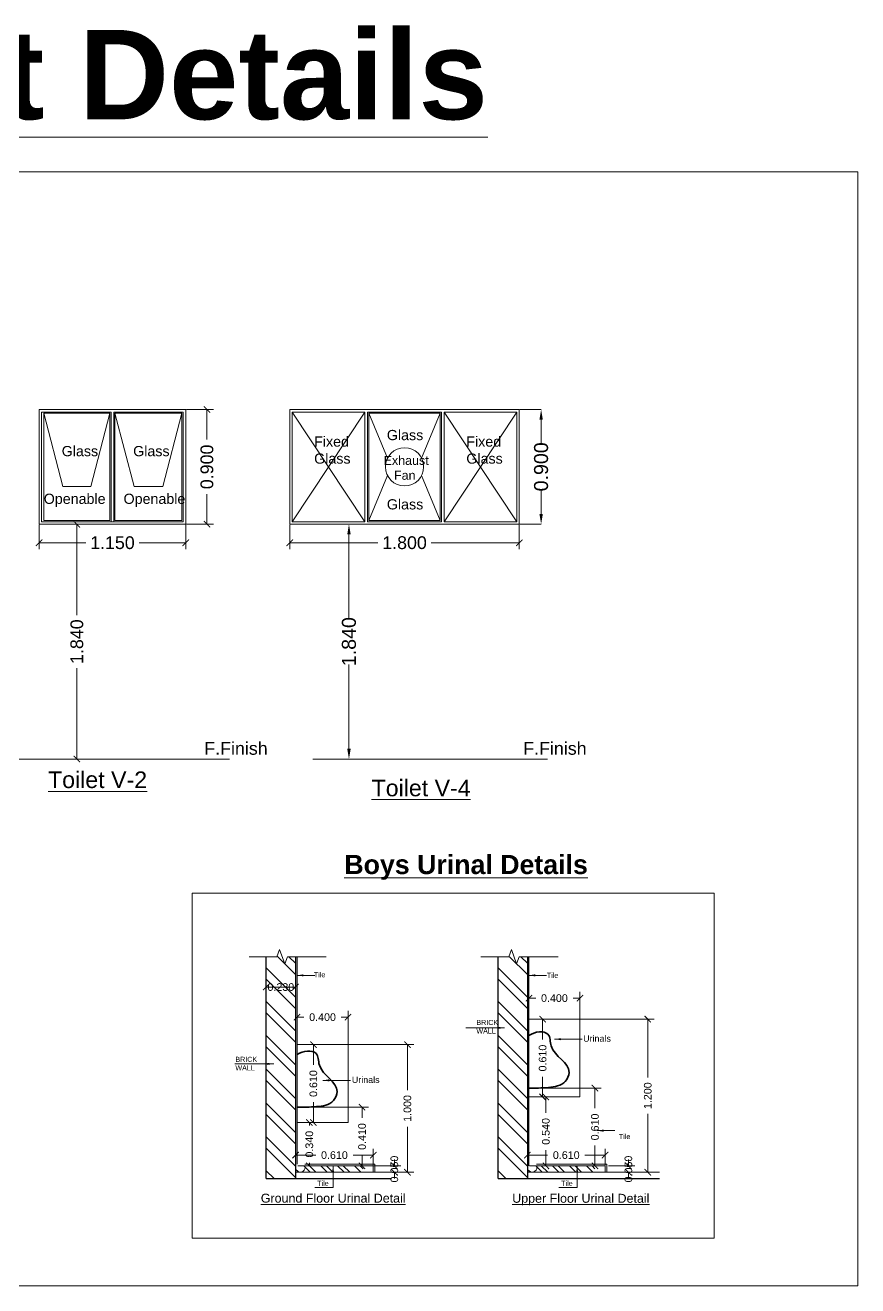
# Model space of a CAD drawing. Header units: millimetres. Extents: x 2733 to 5909, y 1038 to 2089.
# Drawn here: x 2827.24 to 2833.77, y 1073.29 to 1083.17 of the extents above; entities that cross this region are included whole.
import ezdxf

# ---------------------------------------------------------------- set-up
doc = ezdxf.new("R2010")
doc.units = ezdxf.units.MM
doc.header["$PDMODE"] = 35
doc.linetypes.add('CENTER', pattern=[2, 1.25, -0.25, 0.25, -0.25])
doc.linetypes.add('DASHED2', pattern=[0.375, 0.25, -0.125])
doc.layers.get('0').update_dxf_attribs({"lineweight": 20})
doc.layers.get('Defpoints').update_dxf_attribs({"lineweight": 15})
for name, color, linetype, lineweight in [('Bore well', 160, 'Continuous', 35), ('Column Hatch', 253, 'Continuous', 13), ('DIM', 6, 'Continuous', 18), ('dim.1', 6, 'Continuous', 18), ('E1', 7, 'Continuous', 20), ('Fixture', 44, 'Continuous', 13), ('FLOOR FINISH', 10, 'Continuous', 15), ('GRID', 134, 'CENTER', 18), ('Hatch', 43, 'Continuous', 13), ('Plaster', 141, 'Continuous', 5), ('slab', 150, 'Continuous', 30), ('TEXT', 7, 'Continuous', 15), ('Text.', 7, 'Continuous', 15), ('Ventilator', 200, 'Continuous', 18), ('Wall', 7, 'Continuous', 30)]:
    doc.layers.add(name, color=color, linetype=linetype, lineweight=lineweight)
doc.styles.add('DIM', font='arial.ttf', dxfattribs={"height": 0.5})
doc.styles.add('L120', font='arial.ttf', dxfattribs={"height": 0.6})
doc.styles.add('SCALE 1000', font='simplex.shx', dxfattribs={"height": 2})
doc.styles.add('Tabrej', font='arial.ttf')
doc.dimstyles.new('DIM', dxfattribs={"dimtxt": 0.5, "dimasz": 0.5, "dimexe": 0.02, "dimexo": 0, "dimgap": 0.1, "dimtad": 0, "dimdec": 3, "dimzin": 0, "dimdsep": 46, "dimtxsty": 'DIM', "dimcen": 0, "dimclrd": 251, "dimclre": 256, "dimclrt": 7, "dimadec": 0, "dimazin": 0, "dimtfac": 1, "dimtdec": 3, "dimtofl": 0, "dimtmove": 0, "dimatfit": 3, "dimfxl": 0, "dimtolj": 1, "dimtzin": 0, "dimlwd": -1, "dimlwe": -1, "dimarcsym": 0})
doc.dimstyles.new('DIMEN', dxfattribs={"dimtxt": 0.3, "dimasz": 0.25, "dimexe": 0.18, "dimexo": 0.0625, "dimgap": 0.09, "dimtad": 0, "dimdec": 3, "dimzin": 0, "dimdsep": 46, "dimtxsty": 'Tabrej', "dimcen": 0, "dimclrd": 256, "dimclre": 256, "dimclrt": 7, "dimadec": 0, "dimazin": 0, "dimtfac": 1, "dimtdec": 3, "dimtofl": 0, "dimtmove": 0, "dimatfit": 1, "dimfxl": 0, "dimtolj": 1, "dimtzin": 0, "dimlwd": -1, "dimlwe": -1, "dimarcsym": 0})
doc.dimstyles.new('Tabrej', dxfattribs={"dimtxt": 4, "dimasz": 0.45, "dimexe": 0.18, "dimexo": 0.0625, "dimgap": 0.09, "dimtad": 0, "dimdec": 3, "dimzin": 0, "dimdsep": 46, "dimtxsty": 'Tabrej', "dimcen": 0, "dimclrd": 256, "dimclre": 256, "dimclrt": 7, "dimaunit": 1, "dimadec": 3, "dimazin": 0, "dimtfac": 1, "dimtdec": 3, "dimtofl": 0, "dimtmove": 0, "dimatfit": 3, "dimfxl": 0, "dimtolj": 1, "dimtzin": 0, "dimlwd": -1, "dimlwe": -1, "dimarcsym": 0})

# ---------------------------------------------------------------- blocks, each defined once
blk = doc.blocks.new('_ArchTick')
at = {"color": 0, "const_width": 0.15}
blk.add_lwpolyline([(-0.5, -0.5), (0.5, 0.5)], dxfattribs=at)
blk = doc.blocks.new('*D259')
at = {"layer": 'Defpoints', "color": 0, "lineweight": 15, "transparency": 16777216}
for p in [(2829.3744, 1074.6918), (2829.3744, 1074.2318), (2829.8843, 1074.2318)]:
    blk.add_point(p, dxfattribs=at)
at = {"layer": 'DIM', "transparency": 16777216}
for p, q in [((2829.3794, 1074.6918), (2829.9343, 1074.6918)), ((2829.8843, 1074.6918), (2829.8843, 1074.6079)), ((2829.8843, 1074.2318), (2829.8843, 1074.3156)), ((2829.3794, 1074.2318), (2829.9343, 1074.2318))]:
    blk.add_line(p, q, dxfattribs=at)
at = {"layer": 'DIM', "transparency": 16777216, "xscale": 0.05, "yscale": 0.05, "zscale": 0.05}
for p, rotation in [((2829.8843, 1074.6918), 90), ((2829.8843, 1074.2318), 270)]:
    blk.add_blockref('_ArchTick', p, dxfattribs=dict(at, rotation=rotation))
at = {"layer": 'DIM', "color": 7, "transparency": 16777216, "insert": (2829.8843, 1074.4618), "char_height": 0.1, "attachment_point": 5, "rotation": 90, "style": 'Tabrej'}
blk.add_mtext('\\A1;{\\H0.6x;0.410}', dxfattribs=at)
blk = doc.blocks.new('*D260')
at = {"layer": 'Defpoints', "color": 0, "lineweight": 15, "transparency": 16777216}
for p in [(2829.3624, 1074.3158), (2829.3624, 1074.2318), (2829.9721, 1074.2318)]:
    blk.add_point(p, dxfattribs=at)
at = {"layer": 'DIM', "transparency": 16777216}
for p, q in [((2829.3624, 1074.2368), (2829.3624, 1074.3658)), ((2829.3624, 1074.3158), (2829.5211, 1074.3158)), ((2829.9721, 1074.3158), (2829.8134, 1074.3158)), ((2829.9721, 1074.2368), (2829.9721, 1074.3658))]:
    blk.add_line(p, q, dxfattribs=at)
at = {"layer": 'DIM', "transparency": 16777216, "xscale": 0.05, "yscale": 0.05, "zscale": 0.05, "rotation": 180}
blk.add_blockref('_ArchTick', (2829.3624, 1074.3158), dxfattribs=at)
at = {"layer": 'DIM', "transparency": 16777216, "xscale": 0.05, "yscale": 0.05, "zscale": 0.05}
blk.add_blockref('_ArchTick', (2829.9721, 1074.3158), dxfattribs=at)
at = {"layer": 'DIM', "color": 7, "transparency": 16777216, "insert": (2829.6673, 1074.3158), "char_height": 0.06, "attachment_point": 5, "style": 'Tabrej'}
blk.add_mtext('\\A1;0.610', dxfattribs=at)
blk = doc.blocks.new('*D261')
at = {"layer": 'Defpoints', "color": 0, "lineweight": 15, "transparency": 16777216}
for p in [(2829.6744, 1075.1818), (2829.5025, 1074.5718), (2829.6744, 1074.5718)]:
    blk.add_point(p, dxfattribs=at)
at = {"layer": 'DIM', "transparency": 16777216}
for p, q in [((2829.6694, 1075.1818), (2829.4525, 1075.1818)), ((2829.5025, 1075.1818), (2829.5025, 1075.0229)), ((2829.5025, 1074.5718), (2829.5025, 1074.7306)), ((2829.6694, 1074.5718), (2829.4525, 1074.5718))]:
    blk.add_line(p, q, dxfattribs=at)
at = {"layer": 'DIM', "transparency": 16777216, "xscale": 0.05, "yscale": 0.05, "zscale": 0.05}
for p, rotation in [((2829.5025, 1075.1818), 90), ((2829.5025, 1074.5718), 270)]:
    blk.add_blockref('_ArchTick', p, dxfattribs=dict(at, rotation=rotation))
at = {"layer": 'DIM', "color": 7, "transparency": 16777216, "insert": (2829.5025, 1074.8768), "char_height": 0.06, "attachment_point": 5, "rotation": 90, "style": 'Tabrej'}
blk.add_mtext('\\A1;0.610', dxfattribs=at)
blk = doc.blocks.new('*D262')
at = {"layer": 'Defpoints', "color": 0, "lineweight": 15, "transparency": 16777216}
for p in [(2829.3744, 1075.397), (2829.3744, 1075.1818), (2829.7744, 1075.1426)]:
    blk.add_point(p, dxfattribs=at)
at = {"layer": 'DIM', "transparency": 16777216}
for p, q in [((2829.3744, 1075.1868), (2829.3744, 1075.447)), ((2829.3744, 1075.397), (2829.4283, 1075.397)), ((2829.7744, 1075.397), (2829.7205, 1075.397)), ((2829.7744, 1075.1476), (2829.7744, 1075.447))]:
    blk.add_line(p, q, dxfattribs=at)
at = {"layer": 'DIM', "transparency": 16777216, "xscale": 0.05, "yscale": 0.05, "zscale": 0.05, "rotation": 180}
blk.add_blockref('_ArchTick', (2829.3744, 1075.397), dxfattribs=at)
at = {"layer": 'DIM', "transparency": 16777216, "xscale": 0.05, "yscale": 0.05, "zscale": 0.05}
blk.add_blockref('_ArchTick', (2829.7744, 1075.397), dxfattribs=at)
at = {"layer": 'DIM', "color": 7, "transparency": 16777216, "insert": (2829.5744, 1075.397), "char_height": 0.06, "attachment_point": 5, "style": 'Tabrej'}
blk.add_mtext('\\A1;0.400', dxfattribs=at)
blk = doc.blocks.new('*D263')
at = {"layer": 'Defpoints', "color": 0, "lineweight": 15, "transparency": 16777216}
for p in [(2829.5025, 1074.5718), (2829.4709, 1074.2318), (2829.5025, 1074.2318)]:
    blk.add_point(p, dxfattribs=at)
at = {"layer": 'DIM', "transparency": 16777216}
for p, q in [((2829.4975, 1074.5718), (2829.4209, 1074.5718)), ((2829.4709, 1074.5718), (2829.4709, 1074.5479)), ((2829.4975, 1074.2318), (2829.4209, 1074.2318)), ((2829.4709, 1074.2318), (2829.4709, 1074.2556))]:
    blk.add_line(p, q, dxfattribs=at)
at = {"layer": 'DIM', "transparency": 16777216, "xscale": 0.05, "yscale": 0.05, "zscale": 0.05}
for p, rotation in [((2829.4709, 1074.5718), 90), ((2829.4709, 1074.2318), 270)]:
    blk.add_blockref('_ArchTick', p, dxfattribs=dict(at, rotation=rotation))
at = {"layer": 'DIM', "color": 7, "transparency": 16777216, "insert": (2829.4709, 1074.4018), "char_height": 0.06, "attachment_point": 5, "rotation": 90, "style": 'Tabrej'}
blk.add_mtext('\\A1;0.340', dxfattribs=at)
blk = doc.blocks.new('*D264')
at = {"layer": 'Defpoints', "color": 0, "lineweight": 15, "transparency": 16777216}
for p in [(2829.7744, 1075.1818), (2829.7744, 1074.1818), (2830.24, 1074.1818)]:
    blk.add_point(p, dxfattribs=at)
at = {"layer": 'DIM', "transparency": 16777216}
for p, q in [((2829.7794, 1075.1818), (2830.29, 1075.1818)), ((2830.24, 1075.1818), (2830.24, 1074.8251)), ((2830.24, 1074.1818), (2830.24, 1074.5385)), ((2829.7794, 1074.1818), (2830.29, 1074.1818))]:
    blk.add_line(p, q, dxfattribs=at)
at = {"layer": 'DIM', "transparency": 16777216, "xscale": 0.05, "yscale": 0.05, "zscale": 0.05}
for p, rotation in [((2830.24, 1075.1818), 90), ((2830.24, 1074.1818), 270)]:
    blk.add_blockref('_ArchTick', p, dxfattribs=dict(at, rotation=rotation))
at = {"layer": 'DIM', "color": 7, "transparency": 16777216, "insert": (2830.24, 1074.6818), "char_height": 0.1, "attachment_point": 5, "rotation": 90, "style": 'Tabrej'}
blk.add_mtext('\\A1;{\\H0.6x;1.000}', dxfattribs=at)
blk = doc.blocks.new('*D265')
at = {"layer": 'Defpoints', "color": 0, "lineweight": 15, "transparency": 16777216}
for p in [(2829.9721, 1074.2318), (2830.1375, 1074.2318), (2829.9721, 1074.1818)]:
    blk.add_point(p, dxfattribs=at)
at = {"layer": 'DIM', "transparency": 16777216}
for p, q in [((2829.9771, 1074.2318), (2830.1875, 1074.2318)), ((2830.1375, 1074.2318), (2830.1375, 1074.2818)), ((2829.9771, 1074.1818), (2830.1875, 1074.1818)), ((2830.1375, 1074.1818), (2830.1375, 1074.1318))]:
    blk.add_line(p, q, dxfattribs=at)
at = {"layer": 'DIM', "transparency": 16777216, "xscale": 0.05, "yscale": 0.05, "zscale": 0.05}
for p, rotation in [((2830.1375, 1074.2318), 270), ((2830.1375, 1074.1818), 90)]:
    blk.add_blockref('_ArchTick', p, dxfattribs=dict(at, rotation=rotation))
at = {"layer": 'DIM', "color": 7, "transparency": 16777216, "insert": (2830.1375, 1074.2068), "char_height": 0.06, "attachment_point": 5, "rotation": 90, "style": 'Tabrej'}
blk.add_mtext('\\A1;0.050', dxfattribs=at)
blk = doc.blocks.new('*D266')
at = {"layer": 'Defpoints', "color": 0, "lineweight": 15, "transparency": 16777216}
for p in [(2829.1324, 1075.633), (2829.1324, 1075.633), (2829.3624, 1075.633)]:
    blk.add_point(p, dxfattribs=at)
at = {"layer": 'DIM', "transparency": 16777216}
for p, q in [((2829.1324, 1075.638), (2829.1324, 1075.683)), ((2829.3624, 1075.633), (2829.1324, 1075.633)), ((2829.3624, 1075.628), (2829.3624, 1075.583))]:
    blk.add_line(p, q, dxfattribs=at)
at = {"layer": 'DIM', "transparency": 16777216, "xscale": 0.05, "yscale": 0.05, "zscale": 0.05, "rotation": 180}
blk.add_blockref('_ArchTick', (2829.1324, 1075.633), dxfattribs=at)
at = {"layer": 'DIM', "transparency": 16777216, "xscale": 0.05, "yscale": 0.05, "zscale": 0.05}
blk.add_blockref('_ArchTick', (2829.3624, 1075.633), dxfattribs=at)
at = {"layer": 'DIM', "color": 7, "transparency": 16777216, "insert": (2829.2474, 1075.633), "char_height": 0.06, "attachment_point": 5, "style": 'Tabrej'}
blk.add_mtext('\\A1;0.230', dxfattribs=at)
blk = doc.blocks.new('*D267')
at = {"layer": 'Defpoints', "color": 0, "lineweight": 15, "transparency": 16777216}
for p in [(2831.1925, 1074.8418), (2831.1925, 1074.2318), (2831.7105, 1074.2318)]:
    blk.add_point(p, dxfattribs=at)
at = {"layer": 'DIM', "transparency": 16777216}
for p, q in [((2831.1975, 1074.8418), (2831.7605, 1074.8418)), ((2831.7105, 1074.8418), (2831.7105, 1074.6829)), ((2831.7105, 1074.2318), (2831.7105, 1074.3906)), ((2831.1975, 1074.2318), (2831.7605, 1074.2318))]:
    blk.add_line(p, q, dxfattribs=at)
at = {"layer": 'DIM', "transparency": 16777216, "xscale": 0.05, "yscale": 0.05, "zscale": 0.05}
for p, rotation in [((2831.7105, 1074.8418), 90), ((2831.7105, 1074.2318), 270)]:
    blk.add_blockref('_ArchTick', p, dxfattribs=dict(at, rotation=rotation))
at = {"layer": 'DIM', "color": 7, "transparency": 16777216, "insert": (2831.7105, 1074.5368), "char_height": 0.06, "attachment_point": 5, "rotation": 90, "style": 'Tabrej'}
blk.add_mtext('\\A1;0.610', dxfattribs=at)
blk = doc.blocks.new('*D268')
at = {"layer": 'Defpoints', "color": 0, "lineweight": 15, "transparency": 16777216}
for p in [(2831.4925, 1075.3818), (2831.7925, 1074.1818), (2832.1249, 1074.1818)]:
    blk.add_point(p, dxfattribs=at)
at = {"layer": 'DIM', "transparency": 16777216}
for p, q in [((2831.4975, 1075.3818), (2832.1749, 1075.3818)), ((2832.1249, 1075.3818), (2832.1249, 1074.9251)), ((2832.1249, 1074.1818), (2832.1249, 1074.6385)), ((2831.7975, 1074.1818), (2832.1749, 1074.1818))]:
    blk.add_line(p, q, dxfattribs=at)
at = {"layer": 'DIM', "transparency": 16777216, "xscale": 0.05, "yscale": 0.05, "zscale": 0.05}
for p, rotation in [((2832.1249, 1075.3818), 90), ((2832.1249, 1074.1818), 270)]:
    blk.add_blockref('_ArchTick', p, dxfattribs=dict(at, rotation=rotation))
at = {"layer": 'DIM', "color": 7, "transparency": 16777216, "insert": (2832.1249, 1074.7818), "char_height": 0.06, "attachment_point": 5, "rotation": 90, "style": 'Tabrej'}
blk.add_mtext('\\A1;1.200', dxfattribs=at)
blk = doc.blocks.new('*D269')
at = {"layer": 'Defpoints', "color": 0, "lineweight": 15, "transparency": 16777216}
for p in [(2831.1805, 1074.3158), (2831.1805, 1074.2318), (2831.7905, 1074.2318)]:
    blk.add_point(p, dxfattribs=at)
at = {"layer": 'DIM', "transparency": 16777216}
for p, q in [((2831.1805, 1074.2368), (2831.1805, 1074.3658)), ((2831.1805, 1074.3158), (2831.3394, 1074.3158)), ((2831.7905, 1074.3158), (2831.6316, 1074.3158)), ((2831.7905, 1074.2368), (2831.7905, 1074.3658))]:
    blk.add_line(p, q, dxfattribs=at)
at = {"layer": 'DIM', "transparency": 16777216, "xscale": 0.05, "yscale": 0.05, "zscale": 0.05, "rotation": 180}
blk.add_blockref('_ArchTick', (2831.1805, 1074.3158), dxfattribs=at)
at = {"layer": 'DIM', "transparency": 16777216, "xscale": 0.05, "yscale": 0.05, "zscale": 0.05}
blk.add_blockref('_ArchTick', (2831.7905, 1074.3158), dxfattribs=at)
at = {"layer": 'DIM', "color": 7, "transparency": 16777216, "insert": (2831.4855, 1074.3158), "char_height": 0.06, "attachment_point": 5, "style": 'Tabrej'}
blk.add_mtext('\\A1;0.610', dxfattribs=at)
blk = doc.blocks.new('*D270')
at = {"layer": 'Defpoints', "color": 0, "lineweight": 15, "transparency": 16777216}
for p in [(2831.3256, 1074.7718), (2831.3142, 1074.2318), (2831.3256, 1074.2318)]:
    blk.add_point(p, dxfattribs=at)
at = {"layer": 'DIM', "transparency": 16777216}
for p, q in [((2831.3206, 1074.7718), (2831.2756, 1074.7718)), ((2831.3256, 1074.7718), (2831.3256, 1074.6479)), ((2831.3256, 1074.2318), (2831.3256, 1074.3556)), ((2831.3192, 1074.2318), (2831.3756, 1074.2318))]:
    blk.add_line(p, q, dxfattribs=at)
at = {"layer": 'DIM', "transparency": 16777216, "xscale": 0.05, "yscale": 0.05, "zscale": 0.05}
for p, rotation in [((2831.3256, 1074.7718), 90), ((2831.3256, 1074.2318), 270)]:
    blk.add_blockref('_ArchTick', p, dxfattribs=dict(at, rotation=rotation))
at = {"layer": 'DIM', "color": 7, "transparency": 16777216, "insert": (2831.3256, 1074.5018), "char_height": 0.06, "attachment_point": 5, "rotation": 90, "style": 'Tabrej'}
blk.add_mtext('\\A1;0.540', dxfattribs=at)
blk = doc.blocks.new('*D271')
at = {"layer": 'Defpoints', "color": 0, "lineweight": 15, "transparency": 16777216}
for p in [(2831.1925, 1075.5465), (2831.1925, 1075.4326), (2831.5925, 1075.3818)]:
    blk.add_point(p, dxfattribs=at)
at = {"layer": 'DIM', "transparency": 16777216}
for p, q in [((2831.1925, 1075.4376), (2831.1925, 1075.5965)), ((2831.5925, 1075.3868), (2831.5925, 1075.5965)), ((2831.1925, 1075.5465), (2831.2464, 1075.5465)), ((2831.5925, 1075.5465), (2831.5386, 1075.5465))]:
    blk.add_line(p, q, dxfattribs=at)
at = {"layer": 'DIM', "transparency": 16777216, "xscale": 0.05, "yscale": 0.05, "zscale": 0.05, "rotation": 180}
blk.add_blockref('_ArchTick', (2831.1925, 1075.5465), dxfattribs=at)
at = {"layer": 'DIM', "transparency": 16777216, "xscale": 0.05, "yscale": 0.05, "zscale": 0.05}
blk.add_blockref('_ArchTick', (2831.5925, 1075.5465), dxfattribs=at)
at = {"layer": 'DIM', "color": 7, "transparency": 16777216, "insert": (2831.3925, 1075.5465), "char_height": 0.06, "attachment_point": 5, "style": 'Tabrej'}
blk.add_mtext('\\A1;0.400', dxfattribs=at)
blk = doc.blocks.new('*D272')
at = {"layer": 'Defpoints', "color": 0, "lineweight": 15, "transparency": 16777216}
for p in [(2831.3002, 1075.3818), (2831.5925, 1075.3818), (2831.5925, 1074.7718)]:
    blk.add_point(p, dxfattribs=at)
at = {"layer": 'DIM', "transparency": 16777216}
for p, q in [((2831.5875, 1075.3818), (2831.2502, 1075.3818)), ((2831.3002, 1075.3818), (2831.3002, 1075.2229)), ((2831.3002, 1074.7718), (2831.3002, 1074.9306)), ((2831.5875, 1074.7718), (2831.2502, 1074.7718))]:
    blk.add_line(p, q, dxfattribs=at)
at = {"layer": 'DIM', "transparency": 16777216, "xscale": 0.05, "yscale": 0.05, "zscale": 0.05}
for p, rotation in [((2831.3002, 1075.3818), 90), ((2831.3002, 1074.7718), 270)]:
    blk.add_blockref('_ArchTick', p, dxfattribs=dict(at, rotation=rotation))
at = {"layer": 'DIM', "color": 7, "transparency": 16777216, "insert": (2831.3002, 1075.0768), "char_height": 0.06, "attachment_point": 5, "rotation": 90, "style": 'Tabrej'}
blk.add_mtext('\\A1;0.610', dxfattribs=at)
blk = doc.blocks.new('*D273')
at = {"layer": 'Defpoints', "color": 0, "lineweight": 15, "transparency": 16777216}
for p in [(2831.8106, 1074.2318), (2831.973, 1074.2318), (2831.8106, 1074.1818)]:
    blk.add_point(p, dxfattribs=at)
at = {"layer": 'DIM', "transparency": 16777216}
for p, q in [((2831.8156, 1074.2318), (2832.023, 1074.2318)), ((2831.973, 1074.2318), (2831.973, 1074.2818)), ((2831.8156, 1074.1818), (2832.023, 1074.1818)), ((2831.973, 1074.1818), (2831.973, 1074.1318))]:
    blk.add_line(p, q, dxfattribs=at)
at = {"layer": 'DIM', "transparency": 16777216, "xscale": 0.05, "yscale": 0.05, "zscale": 0.05}
for p, rotation in [((2831.973, 1074.2318), 270), ((2831.973, 1074.1818), 90)]:
    blk.add_blockref('_ArchTick', p, dxfattribs=dict(at, rotation=rotation))
at = {"layer": 'DIM', "color": 7, "transparency": 16777216, "insert": (2831.973, 1074.2068), "char_height": 0.06, "attachment_point": 5, "rotation": 90, "style": 'Tabrej'}
blk.add_mtext('\\A1;0.050', dxfattribs=at)
blk = doc.blocks.new('*D255')
at = {"layer": 'Defpoints', "color": 0, "lineweight": 15, "transparency": 16777216}
for p in [(2827.3517, 1079.2606), (2828.5017, 1079.2606), (2828.5017, 1079.1157)]:
    blk.add_point(p, dxfattribs=at)
at = {"layer": 'DIM', "transparency": 16777216}
for p, q in [((2827.3517, 1079.2556), (2827.3517, 1079.0657)), ((2828.5017, 1079.2556), (2828.5017, 1079.0657)), ((2827.3517, 1079.1157), (2827.7179, 1079.1157)), ((2828.5017, 1079.1157), (2828.1356, 1079.1157))]:
    blk.add_line(p, q, dxfattribs=at)
at = {"layer": 'DIM', "transparency": 16777216, "xscale": 0.05, "yscale": 0.05, "zscale": 0.05, "rotation": 180}
blk.add_blockref('_ArchTick', (2827.3517, 1079.1157), dxfattribs=at)
at = {"layer": 'DIM', "transparency": 16777216, "xscale": 0.05, "yscale": 0.05, "zscale": 0.05}
blk.add_blockref('_ArchTick', (2828.5017, 1079.1157), dxfattribs=at)
at = {"layer": 'DIM', "color": 7, "transparency": 16777216, "insert": (2827.9267, 1079.1157), "char_height": 0.1, "attachment_point": 5, "style": 'Tabrej'}
blk.add_mtext('\\A1;{\\fArial|b0|i0|c0|p34;1.150}', dxfattribs=at)
blk = doc.blocks.new('*D256')
at = {"layer": 'Defpoints', "color": 0, "lineweight": 15, "transparency": 16777216}
for p in [(2828.5017, 1080.1603), (2828.6679, 1080.1603), (2828.5017, 1079.2606)]:
    blk.add_point(p, dxfattribs=at)
at = {"layer": 'DIM', "transparency": 16777216}
for p, q in [((2828.5067, 1080.1603), (2828.7179, 1080.1603)), ((2828.6679, 1080.1603), (2828.6679, 1079.924)), ((2828.6679, 1079.2606), (2828.6679, 1079.4969)), ((2828.5067, 1079.2606), (2828.7179, 1079.2606))]:
    blk.add_line(p, q, dxfattribs=at)
at = {"layer": 'DIM', "transparency": 16777216, "xscale": 0.05, "yscale": 0.05, "zscale": 0.05}
for p, rotation in [((2828.6679, 1080.1603), 90), ((2828.6679, 1079.2606), 270)]:
    blk.add_blockref('_ArchTick', p, dxfattribs=dict(at, rotation=rotation))
at = {"layer": 'DIM', "color": 7, "transparency": 16777216, "insert": (2828.6679, 1079.7105), "char_height": 0.1, "attachment_point": 5, "rotation": 90, "style": 'Tabrej'}
blk.add_mtext('\\A1;{\\fArial|b0|i0|c0|p34;0.900}', dxfattribs=at)
blk = doc.blocks.new('rgb')
at = {"layer": 'Ventilator', "linetype": 'Continuous'}
for p, q in [((2440.5507, -1422.9119), (2439.4007, -1422.9119)), ((2439.4007, -1422.9119), (2439.4007, -1423.8115)), ((2439.9657, -1422.9319), (2439.4205, -1422.9319)), ((2439.4205, -1422.9319), (2439.4205, -1423.7915)), ((2439.9557, -1422.9419), (2439.4364, -1422.9419)), ((2439.4364, -1422.9419), (2439.4364, -1423.7815)), ((2439.9557, -1423.7815), (2439.9557, -1422.9419)), ((2439.9657, -1422.9319), (2439.9657, -1423.7915)), ((2440.5307, -1422.9319), (2439.9857, -1422.9319)), ((2439.9857, -1422.9319), (2439.9857, -1423.7914)), ((2440.5207, -1422.9419), (2439.9957, -1422.9419)), ((2439.9957, -1422.9419), (2439.9957, -1423.7815)), ((2440.5207, -1423.7815), (2440.5207, -1422.9419)), ((2440.5307, -1423.7915), (2440.5307, -1422.9319)), ((2440.5507, -1423.8115), (2440.5507, -1422.9119)), ((2439.9557, -1423.7815), (2439.4364, -1423.7815)), ((2440.3764, -1423.7815), (2439.9957, -1423.7815)), ((2440.5207, -1423.7815), (2439.9957, -1423.7815)), ((2440.5507, -1423.8115), (2439.4007, -1423.8115)), ((2439.9657, -1423.7915), (2439.4205, -1423.7915)), ((2440.5307, -1423.7915), (2439.9657, -1423.7915)), ((2440.3864, -1423.7915), (2439.9857, -1423.7915))]:
    blk.add_line(p, q, dxfattribs=at)
at = {"layer": 'Ventilator', "ltscale": 0.005}
for p, q in [((2439.4364, -1422.9419), (2439.5864, -1423.5148)), ((2439.9557, -1422.9419), (2439.8057, -1423.5148)), ((2439.9957, -1422.9419), (2440.1457, -1423.5148)), ((2440.5207, -1422.9419), (2440.3707, -1423.5148)), ((2439.5864, -1423.5148), (2439.8057, -1423.5148)), ((2440.3707, -1423.5148), (2440.1457, -1423.5148))]:
    blk.add_line(p, q, dxfattribs=at)
blk = doc.blocks.new('*D258')
at = {"layer": 'Defpoints', "color": 0, "lineweight": 15, "transparency": 16777216}
for p in [(2827.7342, 1079.2606), (2827.648, 1077.4206), (2827.7342, 1077.4206)]:
    blk.add_point(p, dxfattribs=at)
at = {"layer": 'DIM', "transparency": 16777216}
for p, q in [((2827.7292, 1079.2606), (2827.598, 1079.2606)), ((2827.648, 1079.2606), (2827.648, 1078.5495)), ((2827.648, 1077.4206), (2827.648, 1078.1318)), ((2827.7292, 1077.4206), (2827.598, 1077.4206))]:
    blk.add_line(p, q, dxfattribs=at)
at = {"layer": 'DIM', "transparency": 16777216, "xscale": 0.05, "yscale": 0.05, "zscale": 0.05}
for p, rotation in [((2827.648, 1079.2606), 90), ((2827.648, 1077.4206), 270)]:
    blk.add_blockref('_ArchTick', p, dxfattribs=dict(at, rotation=rotation))
at = {"layer": 'DIM', "color": 7, "transparency": 16777216, "insert": (2827.648, 1078.3406), "char_height": 0.1, "attachment_point": 5, "rotation": 90, "style": 'Tabrej'}
blk.add_mtext('\\A1;{\\fArial|b0|i0|c0|p34;1.840}', dxfattribs=at)
blk = doc.blocks.new('*D813')
at = {"layer": 'Defpoints', "color": 0, "lineweight": 15, "ltscale": 0.05, "transparency": 16777216}
for p in [(2831.1222, 1080.1606), (2831.2884, 1080.1606), (2831.1222, 1079.261)]:
    blk.add_point(p, dxfattribs=at)
at = {"layer": 'dim.1', "ltscale": 0.05, "transparency": 16777216}
for p, q in [((2831.1222, 1080.1606), (2831.2884, 1080.1606)), ((2831.2884, 1080.0806), (2831.2884, 1079.8962)), ((2831.2884, 1079.341), (2831.2884, 1079.5254)), ((2831.1222, 1079.261), (2831.2884, 1079.261))]:
    blk.add_line(p, q, dxfattribs=at)
at = {"layer": 'dim.1', "lineweight": 15, "ltscale": 0.05, "transparency": 16777216}
for points in [[(2831.275, 1080.0806), (2831.3017, 1080.0806), (2831.2884, 1080.1606)], [(2831.275, 1079.341), (2831.3017, 1079.341), (2831.2884, 1079.261)]]:
    blk.add_solid(points, dxfattribs=at)
at = {"layer": 'dim.1', "color": 7, "ltscale": 0.05, "transparency": 16777216, "insert": (2831.2884, 1079.7108), "char_height": 0.11, "attachment_point": 5, "rotation": 90, "style": 'Tabrej'}
blk.add_mtext('\\A1;{\\fArial|b0|i0|c0|p34;0.900}', dxfattribs=at)
blk = doc.blocks.new('GRE')
at = {"layer": 'Ventilator', "linetype": 'Continuous', "ltscale": 0.2}
for p, q in [((2598.405, -1013.452), (2600.205, -1013.452)), ((2598.405, -1013.452), (2598.405, -1014.352)), ((2600.205, -1013.452), (2600.205, -1014.352)), ((2598.405, -1014.352), (2600.205, -1014.352))]:
    blk.add_line(p, q, dxfattribs=at)
at = {"layer": 'Ventilator', "linetype": 'Continuous'}
for p, q in [((2598.995, -1013.472), (2598.4248, -1013.472)), ((2598.4248, -1013.472), (2598.4248, -1014.3317)), ((2598.995, -1013.472), (2598.995, -1014.3317)), ((2599.595, -1013.472), (2599.015, -1013.472)), ((2599.015, -1013.472), (2599.015, -1014.3317)), ((2599.585, -1013.482), (2599.025, -1013.482)), ((2599.025, -1013.482), (2599.025, -1014.3217)), ((2599.585, -1014.3217), (2599.585, -1013.482)), ((2599.595, -1014.3317), (2599.595, -1013.472)), ((2600.185, -1013.472), (2599.615, -1013.472)), ((2599.615, -1014.3317), (2599.615, -1013.472)), ((2600.185, -1014.3317), (2600.185, -1013.472)), ((2598.995, -1014.3317), (2598.4248, -1014.3317)), ((2599.595, -1014.3317), (2599.015, -1014.3317)), ((2599.585, -1014.3217), (2599.025, -1014.3217)), ((2599.615, -1014.3317), (2600.1853, -1014.3317))]:
    blk.add_line(p, q, dxfattribs=at)
at = {"layer": 'Ventilator', "ltscale": 0.15}
for p, q in [((2598.4248, -1013.472), (2598.9948, -1014.3317)), ((2598.4248, -1014.3317), (2598.9948, -1013.472)), ((2599.1708, -1013.835), (2599.025, -1013.482)), ((2599.4393, -1013.835), (2599.585, -1013.482)), ((2599.615, -1013.472), (2600.185, -1014.3317)), ((2599.615, -1014.3317), (2600.185, -1013.472)), ((2599.1712, -1013.9696), (2599.025, -1014.3217)), ((2599.4389, -1013.9696), (2599.585, -1014.3217))]:
    blk.add_line(p, q, dxfattribs=at)
blk.add_circle((2599.305, -1013.9018), 0.15, dxfattribs=at)
blk = doc.blocks.new('*D814')
at = {"layer": 'Defpoints', "color": 0, "lineweight": 15, "ltscale": 0.05, "transparency": 16777216}
for p in [(2829.8677, 1079.2606), (2829.7815, 1077.4206), (2829.8677, 1077.4206)]:
    blk.add_point(p, dxfattribs=at)
at = {"layer": 'dim.1', "ltscale": 0.05, "transparency": 16777216}
for p, q in [((2829.8677, 1079.2606), (2829.7815, 1079.2606)), ((2829.7815, 1079.1806), (2829.7815, 1078.5209)), ((2829.7815, 1077.5006), (2829.7815, 1078.1604)), ((2829.8677, 1077.4206), (2829.7815, 1077.4206))]:
    blk.add_line(p, q, dxfattribs=at)
at = {"layer": 'dim.1', "lineweight": 15, "ltscale": 0.05, "transparency": 16777216}
for points in [[(2829.7682, 1079.1806), (2829.7949, 1079.1806), (2829.7815, 1079.2606)], [(2829.7682, 1077.5006), (2829.7949, 1077.5006), (2829.7815, 1077.4206)]]:
    blk.add_solid(points, dxfattribs=at)
at = {"layer": 'dim.1', "color": 7, "ltscale": 0.05, "transparency": 16777216, "insert": (2829.7815, 1078.3406), "char_height": 0.11, "attachment_point": 5, "rotation": 90, "style": 'Tabrej'}
blk.add_mtext('\\A1;{\\fArial|b0|i0|c0|p34;1.840}', dxfattribs=at)
blk = doc.blocks.new('*D816')
at = {"layer": 'Defpoints', "color": 0, "lineweight": 15, "transparency": 16777216}
for p in [(2829.3172, 1079.2606), (2831.1172, 1079.2606), (2831.1172, 1079.1157)]:
    blk.add_point(p, dxfattribs=at)
at = {"layer": 'DIM', "transparency": 16777216}
for p, q in [((2829.3172, 1079.2556), (2829.3172, 1079.0657)), ((2831.1172, 1079.2556), (2831.1172, 1079.0657)), ((2829.3172, 1079.1157), (2830.0084, 1079.1157)), ((2831.1172, 1079.1157), (2830.4261, 1079.1157))]:
    blk.add_line(p, q, dxfattribs=at)
at = {"layer": 'DIM', "transparency": 16777216, "xscale": 0.05, "yscale": 0.05, "zscale": 0.05, "rotation": 180}
blk.add_blockref('_ArchTick', (2829.3172, 1079.1157), dxfattribs=at)
at = {"layer": 'DIM', "transparency": 16777216, "xscale": 0.05, "yscale": 0.05, "zscale": 0.05}
blk.add_blockref('_ArchTick', (2831.1172, 1079.1157), dxfattribs=at)
at = {"layer": 'DIM', "color": 7, "transparency": 16777216, "insert": (2830.2172, 1079.1157), "char_height": 0.1, "attachment_point": 5, "style": 'Tabrej'}
blk.add_mtext('\\A1;{\\fArial|b0|i0|c0|p34;1.800}', dxfattribs=at)

msp = doc.modelspace()

# ---------------------------------------------------------------- hatches: boundary and pattern name
at = {"layer": 'Column Hatch', "ltscale": 0.05}
h = msp.add_hatch(dxfattribs=at)
h.set_pattern_fill('ANSI32', color=256, scale=0.5, style=0)
h.set_pattern_definition([(135, (6607.68961, 1541.19348), (0.1325825215, 0.1325825215), []), (135, (6607.60123, 1541.19348), (0.1325825215, 0.1325825215), [])])
h.paths.add_polyline_path([(2829.1324, 1075.8709), (2829.2171, 1075.8709), (2829.2375, 1075.927), (2829.2783, 1075.8149), (2829.2987, 1075.8709), (2829.3624, 1075.8709), (2829.3624, 1074.1318), (2829.1324, 1074.1318)])
h = msp.add_hatch(dxfattribs=at)
h.set_pattern_fill('ANSI32', color=256, scale=0.5, style=0)
h.set_pattern_definition([(135, (6609.50772, 1541.19348), (0.1325825215, 0.1325825215), []), (135, (6609.41933, 1541.19348), (0.1325825215, 0.1325825215), [])])
h.paths.add_polyline_path([(2831.1805, 1075.8709), (2830.9505, 1075.8709), (2830.9505, 1074.1318), (2831.1805, 1074.1318)])
at = {"layer": 'Hatch', "ltscale": 0.05}
h = msp.add_hatch(dxfattribs=at)
h.set_pattern_fill('ANSI32', color=256, scale=0.25, style=0)
h.set_pattern_definition([(135, (6496.91192, 1598.78581), (0.0662912607, 0.0662912607), []), (135, (6496.86773, 1598.78581), (0.0662912607, 0.0662912607), [])])
h.paths.add_polyline_path([(2829.3744, 1074.1818), (2829.3744, 1074.2318), (2829.8924, 1074.2318), (2829.8924, 1074.1818)])
h = msp.add_hatch(dxfattribs=at)
h.set_pattern_fill('ANSI32', color=256, scale=0.25, style=0)
h.set_pattern_definition([(135, (6498.730025, 1598.78581), (0.0662912607, 0.0662912607), []), (135, (6498.68583, 1598.78581), (0.0662912607, 0.0662912607), [])])
h.paths.add_polyline_path([(2831.1925, 1074.1818), (2831.1925, 1074.2318), (2831.7105, 1074.2318), (2831.7105, 1074.1818)])

# ---------------------------------------------------------------- linework, layer by layer
at = {"lineweight": 15}
msp.add_lwpolyline([(2821.4825, 1082.0228), (2833.7717, 1082.0228), (2833.7717, 1073.2918), (2821.4825, 1073.2918)], close=True, dxfattribs=at)
at = {"layer": 'Bore well'}
for points in [[(2831.1925, 1075.2546), (2831.2747, 1075.2818), (2831.3418, 1075.2632), (2831.3674, 1075.1719), (2831.5075, 1074.9639), (2831.4782, 1074.8939), (2831.3449, 1074.8458), (2831.1925, 1074.8418)], [(2829.3744, 1075.1046), (2829.4566, 1075.1318), (2829.5237, 1075.1132), (2829.5493, 1075.0219), (2829.6894, 1074.8139), (2829.6601, 1074.7439), (2829.5268, 1074.6958), (2829.3744, 1074.6918)]]:
    msp.add_spline(points, degree=3, dxfattribs=at)
at = {"layer": 'DIM', "ltscale": 0.05}
msp.add_line((2829.9721, 1074.3158), (2829.9721, 1074.2498), dxfattribs=at)
at = {"layer": 'E1', "linetype": 'Continuous', "ltscale": 0.05}
for points in [[(2829.6028, 1075.8709), (2829.2987, 1075.8709), (2829.2783, 1075.8149), (2829.2375, 1075.927), (2829.2171, 1075.8709), (2828.9976, 1075.8709)], [(2831.4209, 1075.8709), (2831.1168, 1075.8709), (2831.0964, 1075.8149), (2831.0556, 1075.927), (2831.0352, 1075.8709), (2830.8157, 1075.8709)]]:
    msp.add_lwpolyline(points, dxfattribs=at)
at = {"layer": 'E1', "ltscale": 0.05}
for centre in [(2829.3999, 1074.2193), (2831.218, 1074.2193)]:
    msp.add_arc(centre, 0.0375, 160.52878, 19.47122, dxfattribs=at)
at = {"layer": 'Fixture'}
for p, q in [((2831.5925, 1075.3818), (2831.1925, 1075.3818)), ((2831.5925, 1075.3818), (2831.5925, 1074.7718)), ((2829.7744, 1075.1818), (2829.3744, 1075.1818)), ((2829.7744, 1075.1818), (2829.7744, 1074.5718)), ((2831.5925, 1074.7718), (2831.1925, 1074.7718)), ((2829.7744, 1074.5718), (2829.3744, 1074.5718))]:
    msp.add_line(p, q, dxfattribs=at)
at = {"layer": 'FLOOR FINISH', "ltscale": 0.05}
for p, q in [((2828.8455, 1077.4206), (2827.0042, 1077.4206)), ((2831.3387, 1077.4206), (2829.4974, 1077.4206)), ((2829.3624, 1074.2318), (2829.3645, 1074.2318)), ((2829.4352, 1074.2318), (2829.9721, 1074.2318)), ((2829.9721, 1074.2318), (2829.9721, 1074.1818)), ((2829.9721, 1074.2318), (2829.9721, 1074.1818)), ((2831.1805, 1074.2318), (2831.1826, 1074.2318)), ((2831.1805, 1074.2318), (2831.1826, 1074.2318)), ((2831.2533, 1074.2318), (2831.7905, 1074.2318)), ((2831.7905, 1074.2318), (2831.7905, 1074.1818)), ((2829.3624, 1074.1818), (2829.9721, 1074.1818)), ((2831.1805, 1074.1818), (2831.7105, 1074.1818)), ((2831.1805, 1074.1818), (2831.7105, 1074.1818)), ((2831.1925, 1074.1818), (2832.217, 1074.1818))]:
    msp.add_line(p, q, dxfattribs=at)
at = {"layer": 'GRID', "linetype": 'Continuous', "ltscale": 0.2}
msp.add_lwpolyline([(2828.5515, 1076.3681), (2832.6452, 1076.3681), (2832.6452, 1073.6641), (2828.5515, 1073.6641)], close=True, dxfattribs=at)
at = {"layer": 'Plaster', "ltscale": 0.05}
for p, q in [((2829.3744, 1075.8709), (2829.3744, 1074.2438)), ((2831.1925, 1075.8709), (2831.1925, 1074.2318)), ((2829.4352, 1074.2438), (2829.9841, 1074.2438)), ((2829.9841, 1074.2438), (2829.9841, 1074.1818)), ((2831.2533, 1074.2438), (2831.8025, 1074.2438)), ((2831.8025, 1074.2438), (2831.8025, 1074.1818)), ((2829.9721, 1074.1818), (2829.9841, 1074.1818))]:
    msp.add_line(p, q, dxfattribs=at)
at = {"layer": 'slab', "ltscale": 0.05}
for p, q in [((2829.1324, 1074.1318), (2830.1153, 1074.1318)), ((2830.9505, 1074.1318), (2832.217, 1074.1318))]:
    msp.add_line(p, q, dxfattribs=at)
at = {"layer": 'Wall', "ltscale": 0.05}
for p, q in [((2829.1324, 1074.1318), (2829.1324, 1075.8709)), ((2829.3624, 1075.8709), (2829.3624, 1074.1318)), ((2830.9505, 1074.1318), (2830.9505, 1075.8709)), ((2831.1805, 1075.8709), (2831.1805, 1074.1318)), ((2829.1324, 1074.1318), (2829.3624, 1074.1318))]:
    msp.add_line(p, q, dxfattribs=at)
at = {"layer": 'Wall', "lineweight": 20, "ltscale": 0.05}
msp.add_line((2831.1925, 1074.1818), (2832.217, 1074.1818), dxfattribs=at)

# ---------------------------------------------------------------- block references
at = {"layer": 'Ventilator', "linetype": 'Continuous'}
for name, p in [('rgb', (387.951, 2503.0722)), ('GRE', (230.9122, 2093.6126))]:
    msp.add_blockref(name, p, dxfattribs=at)

# ---------------------------------------------------------------- texts
at = {"layer": 'TEXT', "linetype": 'DASHED2', "insert": (2824.7858, 1082.4251), "char_height": 0.7, "width": 22.067431, "attachment_point": 7, "style": 'SCALE 1000'}
msp.add_mtext('{\\fArial|b1|i0|c0|p34;\\LToilet Details}', dxfattribs=at)
at = {"layer": 'TEXT', "width": 6.84177}
for s, insert, char_height, attachment_point, rotation, style in [('{\\fArial|b0|i0|c0|p34;Glass}', (2830.0785, 1080), 0.08, 1, 0, 'L120'), ('{\\fArial|b0|i0|c0|p34;\\PGlass}', (2827.5288, 1080.0075), 0.08, 1, 0, 'DIM'), ('{\\fArial|b0|i0|c0|p34;\\PGlass}', (2828.3747, 1080.0075), 0.08, 3, 360, 'DIM'), ('{\\fArial|b0|i0|c0|p34;Exhaust \\P   Fan}', (2830.0535, 1079.7963), 0.07, 1, 0, 'L120'), ('{\\fArial|b0|i0|c0|p34;Openable}', (2827.3881, 1079.5003), 0.08, 1, 0, 'DIM'), ('{\\fArial|b0|i0|c0|p34;Openable}', (2828.0138, 1079.5003), 0.08, 1, 0, 'DIM'), ('{\\fArial|b0|i0|c0|p34;Glass}', (2830.0785, 1079.457), 0.08, 1, 0, 'L120')]:
    msp.add_mtext(s, dxfattribs=dict(at, insert=insert, char_height=char_height, attachment_point=attachment_point, rotation=rotation, style=style))
at = {"layer": 'TEXT'}
for s, insert, char_height, width, attachment_point, style in [('F.Finish', (2829.1439, 1077.5539), 0.1, 1.137347, 3, 'L120'), ('F.Finish', (2831.6449, 1077.5539), 0.1, 1.137347, 3, 'L120'), ('  \\P{\\fArial|b0|i0|c0|p34;\\H0.5x;Tile}', (2829.5066, 1075.8834), 0.08, 26.669839, 1, 'DIM'), ('  \\P{\\fArial|b0|i0|c0|p34;\\H0.5x;Tile}', (2831.3322, 1075.8789), 0.08, 26.669839, 1, 'DIM'), ('BRICK \\PWALL', (2830.7807, 1075.3757), 0.04, 26.669839, 1, 'DIM'), ('Urinals', (2831.6179, 1075.2549), 0.05, 26.669839, 1, 'DIM'), ('BRICK \\PWALL', (2828.8907, 1075.0866), 0.04, 26.669839, 1, 'DIM'), ('Urinals', (2829.8041, 1074.9319), 0.05, 26.669839, 1, 'DIM'), ('  \\P{\\fArial|b0|i0|c0|p34;\\H0.5x;Tile}', (2831.8983, 1074.6153), 0.08, 26.669839, 1, 'DIM'), ('  \\P{\\fArial|b0|i0|c0|p34;\\H0.5x;Tile}', (2829.5319, 1074.2486), 0.08, 26.669839, 1, 'DIM'), ('  \\P{\\fArial|b0|i0|c0|p34;\\H0.5x;Tile}', (2831.4456, 1074.2486), 0.08, 26.669839, 1, 'DIM'), ('{\\fArial|b0|i0|c0|p34;\\LGround Floor Urinal Detail}', (2829.0899, 1074.0137), 0.07, 26.669839, 1, 'DIM'), ('{\\fArial|b0|i0|c0|p34;\\LUpper Floor Urinal Detail}', (2831.0616, 1074.0126), 0.07, 26.669839, 1, 'DIM')]:
    msp.add_mtext(s, dxfattribs=dict(at, insert=insert, char_height=char_height, width=width, attachment_point=attachment_point, style=style))
at = {"layer": 'TEXT', "ltscale": 0.05, "attachment_point": 1, "rotation": 0, "style": 'DIM'}
for s, insert, char_height, width in [('{\\LToilet V-2}', (2827.4214, 1077.3232), 0.13, 1.553927), ('{\\LToilet V-4}', (2829.9587, 1077.2586), 0.13, 1.553927), ('{\\fArial|b1|i0|c0|p34;\\LBoys Urinal Details}', (2829.7451, 1076.6689), 0.15, 2.456706)]:
    msp.add_mtext(s, dxfattribs=dict(at, insert=insert, char_height=char_height, width=width))
at = {"layer": 'Text.', "ltscale": 0.05, "char_height": 0.08, "width": 0.304154, "attachment_point": 1, "style": 'L120'}
for insert in [(2829.5083, 1079.9489), (2830.7017, 1079.9489)]:
    msp.add_mtext('{\\fArial|b0|i0|c0|p34;Fixed \\PGlass}', dxfattribs=dict(at, insert=insert))

# ---------------------------------------------------------------- dimensions: what is measured, and where the dimension line sits
at = {"layer": 'DIM'}
for base, p1, p2, text, picture, middle in [((2828.6679, 1080.1603), (2828.5017, 1079.2606), (2828.5017, 1080.1603), '{\\fArial|b0|i0|c0|p34;<>}', '*D256', (2828.6679, 1079.7105)), ((2827.648, 1077.4206), (2827.7342, 1079.2606), (2827.7342, 1077.4206), '{\\fArial|b0|i0|c0|p34;<>}', '*D258', (2827.648, 1078.3406)), ((2830.24, 1074.1818), (2829.7744, 1075.1818), (2829.7744, 1074.1818), '{\\H0.6x;<>}', '*D264', (2830.24, 1074.6818))]:
    dim = msp.add_linear_dim(base=base, p1=p1, p2=p2, angle=90, text=text, dimstyle='DIMEN', override={"dimscale": 0.5, "dimtxt": 0.2, "dimasz": 0.1, "dimexe": 0.1, "dimexo": 0.01, "dimblk1": 'ArchTick', "dimblk2": 'ArchTick', "dimsah": 1}, dxfattribs=at)
    dim.commit()
    dim.dimension.update_dxf_attribs({"geometry": picture, "text_midpoint": middle})
for base, p1, p2, picture, middle in [((2828.5017, 1079.1157), (2827.3517, 1079.2606), (2828.5017, 1079.2606), '*D255', (2827.9267, 1079.1157)), ((2831.1172, 1079.1157), (2829.3172, 1079.2606), (2831.1172, 1079.2606), '*D816', (2830.2172, 1079.1157))]:
    dim = msp.add_linear_dim(base=base, p1=p1, p2=p2, text='{\\fArial|b0|i0|c0|p34;<>}', dimstyle='DIMEN', override={"dimscale": 0.5, "dimtxt": 0.2, "dimasz": 0.1, "dimexe": 0.1, "dimexo": 0.01, "dimblk1": 'ArchTick', "dimblk2": 'ArchTick', "dimsah": 1}, dxfattribs=at)
    dim.commit()
    dim.dimension.update_dxf_attribs({"geometry": picture, "text_midpoint": middle})
dim = msp.add_linear_dim(base=(2829.1324, 1075.633), p1=(2829.3624, 1075.633), p2=(2829.1324, 1075.633), dimstyle='DIMEN', override={"dimscale": 0.5, "dimtxt": 0.12, "dimasz": 0.1, "dimexe": 0.1, "dimexo": 0.01, "dimblk1": 'ArchTick', "dimblk2": 'ArchTick', "dimsah": 1}, dxfattribs=at)
dim.commit()
dim.dimension.update_dxf_attribs({"geometry": '*D266', "text_midpoint": (2829.2474, 1075.633), "dimtype": 160})
for base, p1, p2, angle, picture, middle in [((2831.1925, 1075.5465), (2831.5925, 1075.3818), (2831.1925, 1075.4326), 180, '*D271', (2831.3925, 1075.5465)), ((2829.3744, 1075.397), (2829.7744, 1075.1426), (2829.3744, 1075.1818), 180, '*D262', (2829.5744, 1075.397)), ((2831.7105, 1074.2318), (2831.1925, 1074.8418), (2831.1925, 1074.2318), 90, '*D267', (2831.7105, 1074.5368)), ((2829.4709, 1074.2318), (2829.5025, 1074.5718), (2829.5025, 1074.2318), 90, '*D263', (2829.4709, 1074.4018)), ((2829.3624, 1074.3158), (2829.9721, 1074.2318), (2829.3624, 1074.2318), 180, '*D260', (2829.6673, 1074.3158)), ((2830.1375, 1074.2318), (2829.9721, 1074.1818), (2829.9721, 1074.2318), 90, '*D265', (2830.1375, 1074.2068)), ((2831.1805, 1074.3158), (2831.7905, 1074.2318), (2831.1805, 1074.2318), 180, '*D269', (2831.4855, 1074.3158)), ((2831.973, 1074.2318), (2831.8106, 1074.1818), (2831.8106, 1074.2318), 90, '*D273', (2831.973, 1074.2068))]:
    dim = msp.add_linear_dim(base=base, p1=p1, p2=p2, angle=angle, dimstyle='DIMEN', override={"dimscale": 0.5, "dimtxt": 0.12, "dimasz": 0.1, "dimexe": 0.1, "dimexo": 0.01, "dimblk1": 'ArchTick', "dimblk2": 'ArchTick', "dimsah": 1}, dxfattribs=at)
    dim.commit()
    dim.dimension.update_dxf_attribs({"geometry": picture, "text_midpoint": middle, "dimtype": 160})
for base, p1, p2, picture, middle in [((2831.3002, 1075.3818), (2831.5925, 1074.7718), (2831.5925, 1075.3818), '*D272', (2831.3002, 1075.0768)), ((2832.1249, 1074.1818), (2831.4925, 1075.3818), (2831.7925, 1074.1818), '*D268', (2832.1249, 1074.7818)), ((2829.5025, 1074.5718), (2829.6744, 1075.1818), (2829.6744, 1074.5718), '*D261', (2829.5025, 1074.8768)), ((2831.3256, 1074.2318), (2831.3256, 1074.7718), (2831.3142, 1074.2318), '*D270', (2831.3256, 1074.5018))]:
    dim = msp.add_linear_dim(base=base, p1=p1, p2=p2, angle=90, dimstyle='DIMEN', override={"dimscale": 0.5, "dimtxt": 0.12, "dimasz": 0.1, "dimexe": 0.1, "dimexo": 0.01, "dimblk1": 'ArchTick', "dimblk2": 'ArchTick', "dimsah": 1}, dxfattribs=at)
    dim.commit()
    dim.dimension.update_dxf_attribs({"geometry": picture, "text_midpoint": middle})
dim = msp.add_linear_dim(base=(2829.8843, 1074.2318), p1=(2829.3744, 1074.6918), p2=(2829.3744, 1074.2318), angle=90, text='{\\H0.6x;0.410}', dimstyle='DIMEN', override={"dimscale": 0.5, "dimtxt": 0.2, "dimasz": 0.1, "dimexe": 0.1, "dimexo": 0.01, "dimblk1": 'ArchTick', "dimblk2": 'ArchTick', "dimsah": 1}, dxfattribs=at)
dim.commit()
dim.dimension.update_dxf_attribs({"geometry": '*D259', "text_midpoint": (2829.8843, 1074.4618), "dimtype": 160})
at = {"layer": 'dim.1', "ltscale": 0.05}
for base, p1, p2, picture, middle in [((2831.2884, 1080.1606), (2831.1222, 1079.261), (2831.1222, 1080.1606), '*D813', (2831.2884, 1079.7108)), ((2829.7815, 1077.4206), (2829.8677, 1079.2606), (2829.8677, 1077.4206), '*D814', (2829.7815, 1078.3406))]:
    dim = msp.add_linear_dim(base=base, p1=p1, p2=p2, angle=90, text='{\\fArial|b0|i0|c0|p34;<>}', dimstyle='Tabrej', override={"dimtxt": 0.11, "dimasz": 0.08, "dimexe": 0, "dimexo": 0, "dimgap": 0, "dimdec": 3, "dimpost": '', "dimsah": 1, "dimdle": 0.2, "dimtmove": 2}, dxfattribs=at)
    dim.commit()
    dim.dimension.update_dxf_attribs({"geometry": picture, "text_midpoint": middle})

# ---------------------------------------------------------------- leaders
at = {"layer": 'DIM', "ltscale": 0.05}
for points, override in [([(2829.3744, 1075.725), (2829.5126, 1075.725)], {"dimtxt": 0.05, "dimasz": 0.05, "dimexe": 0, "dimexo": 0, "dimgap": 0, "dimtxsty": 'DIM', "dimclrd": 6, "dimclre": 6}), ([(2831.1925, 1075.725), (2831.3307, 1075.725)], {"dimtxt": 0.05, "dimasz": 0.05, "dimexe": 0, "dimexo": 0, "dimgap": 0, "dimtxsty": 'DIM', "dimclrd": 6, "dimclre": 6}), ([(2831.0022, 1075.3134), (2830.6973, 1075.3134)], {"dimtxt": 0.05, "dimasz": 0.05, "dimexe": 0, "dimexo": 0, "dimgap": 0, "dimtxsty": 'DIM', "dimclrd": 6, "dimclre": 6}), ([(2831.3944, 1075.2247), (2831.6115, 1075.2247)], {"dimtxt": 0.05, "dimasz": 0.05, "dimexe": 0, "dimexo": 0, "dimgap": 0, "dimtxsty": 'DIM', "dimclrd": 6, "dimclre": 6}), ([(2829.1914, 1075.031), (2828.8866, 1075.031)], {"dimtxt": 0.05, "dimasz": 0.05, "dimexe": 0, "dimexo": 0, "dimgap": 0, "dimtxsty": 'DIM', "dimclrd": 6, "dimclre": 6}), ([(2829.5763, 1074.9021), (2829.7934, 1074.9021)], {"dimtxt": 0.05, "dimasz": 0.05, "dimexe": 0, "dimexo": 0, "dimgap": 0, "dimtxsty": 'DIM', "dimclrd": 6, "dimclre": 6}), ([(2831.728, 1074.5078), (2831.8662, 1074.5078)], {"dimtxt": 0.05, "dimasz": 0.05, "dimexe": 0, "dimexo": 0, "dimgap": 0, "dimtxsty": 'DIM', "dimclrd": 6, "dimclre": 6}), ([(2829.6568, 1074.2318), (2829.6568, 1074.0624), (2829.5129, 1074.0624)], {"dimtxt": 0.05, "dimasz": 0.05, "dimexe": 0, "dimgap": 0, "dimclrd": 6, "dimclre": 6}), ([(2831.5705, 1074.2318), (2831.5705, 1074.0624), (2831.4266, 1074.0624)], {"dimtxt": 0.05, "dimasz": 0.05, "dimexe": 0, "dimgap": 0, "dimclrd": 6, "dimclre": 6})]:
    msp.add_leader(points, dimstyle='DIM', override=override, dxfattribs=at)

doc.saveas('drawing.dxf')
